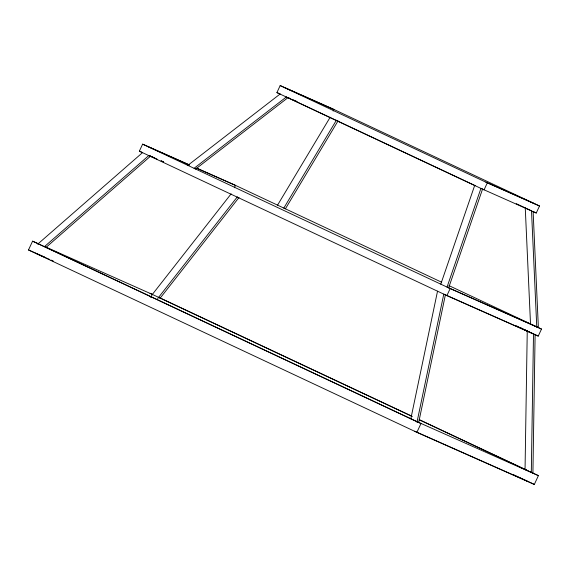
<?xml version="1.0" encoding="UTF-8"?>
<svg xmlns="http://www.w3.org/2000/svg" width="570" height="570" viewBox="0 0 570 570"><rect width="100%" height="100%" fill="white"/><g stroke="black" fill="none" stroke-linecap="round" stroke-linejoin="round"><path stroke-width="0.85" d="M527.25 330.985L525.048 469.438L526.659 470.15M532.914 473.086L535.109 334.633L443.774 294.127L416.969 422.292M410.835 418.779L437.525 291.192M418.701 422.427L445.384 294.84M440.788 284.159L474.675 185.471M448.647 287.807L482.541 189.119M530.349 471.86L538.408 475.644L534.325 484.429L416.891 432.345L28.5 249.959L32.583 241.167L38.247 243.682M448.918 285.599L541.5 329.068L538.237 336.101L446.901 295.595L139.365 151.171L142.628 144.146L189.511 164.937M150.801 297.583L152.29 294.384L412.203 416.442M539.512 205.991L487.322 182.842L484.058 189.874L276.913 92.597L280.176 85.571L332.367 108.72L539.512 205.991L536.249 213.023L480.93 188.406L447.037 287.095L538.372 327.6L533.121 211.556M234.398 187.751L235.481 185.407L196.679 168.2M333.158 111.036L333.885 109.468L284.907 87.752M446.901 295.595L450.165 288.562L541.5 329.068M416.891 432.345L420.974 423.56L32.583 241.167M277.547 205.164L330.165 117.263M336.421 120.199L283.803 208.1L285.406 208.812L338.031 120.911M152.361 294.419L231.135 193.843M157.655 298.573L237.391 196.778M239.001 197.491L160.22 298.067L158.61 297.355M37.67 244.174L142.507 152.646M44.396 246.696L148.756 155.582L150.366 156.301L46.006 247.409L38.147 243.761M187.822 165.364L280.041 94.064M485.804 182.087L534.774 203.811M276.913 92.597L280.127 94.022M288.071 97.627L290.565 98.653M292.082 99.408L296.984 101.503M196.785 168.164L233.964 184.652L441.707 282.25M147.366 146.326L189.404 164.972M139.365 151.171L142.6 152.61M149.874 155.838L154.727 157.983M161.189 160.854L163.618 161.93M149.76 155.867L157.035 159.094M161.082 160.883L163.505 161.958M45.536 246.917L152.29 294.384M538.408 475.644L417.09 421.714L46.12 247.465M28.5 249.959L44.695 257.141M35.604 253.23L49.376 259.336M50.994 260.055L53.423 261.131M414.618 431.212L527.221 481.158M280.176 85.571L487.322 182.842M516.242 203.668L531.511 210.843L536.762 326.888M533.021 211.506L536.249 213.023M288.078 97.798L475.309 185.72M142.628 144.146L450.165 288.562M519.719 327.408L522.939 328.918M524.55 329.674L527.77 331.191M535.016 334.59L538.237 336.101M515.779 325.598L518.999 327.109M520.61 327.871L533.499 333.92L531.304 472.373L419.449 419.841M150.01 293.251L152.425 294.391M159.678 297.796L411.896 416.235M419.149 419.641L527.927 470.72M512.736 474.354L534.325 484.429M525.262 207.908L530.513 323.952M286.29 97.007L194.071 168.3L195.681 169.012L287.9 97.719L286.29 97.007"/></g></svg>
